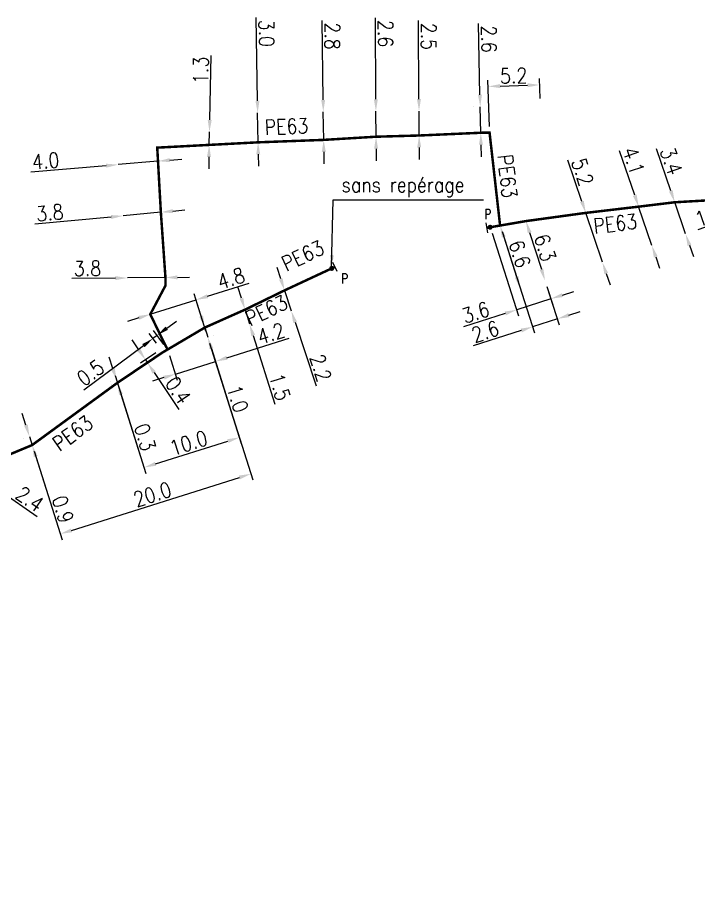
# Model space of a CAD drawing. Header units: millimetres. Extents: x 149999 to 151007, y 125999 to 127005.
# Drawn here: x 150722.1 to 150790.2, y 126189 to 126276.9 of the extents above; entities that cross this region are included whole.
import ezdxf
from ezdxf.enums import TextEntityAlignment as Align

# ---------------------------------------------------------------- set-up
doc = ezdxf.new("R2010")
doc.units = ezdxf.units.MM
doc.header["$PDMODE"] = 34
doc.linetypes.add('L_100_PE', pattern=[14, 10, -1.5, 1, -1.5])
doc.layers.get('0').update_dxf_attribs({"linetype": 'CONTINUOUS'})
doc.layers.get('DEFPOINTS').update_dxf_attribs({"linetype": 'CONTINUOUS'})
for name, color, linetype in [('L_140', 3, 'CONTINUOUS'), ('L_300', 7, 'CONTINUOUS'), ('L_340', 7, 'CONTINUOUS')]:
    doc.layers.add(name, color=color, linetype=linetype)
doc.styles.add('G_ROMANS', font='ROMANS.SHX', dxfattribs={"width": 0.75})
doc.styles.get("Standard").update_dxf_attribs({"font": 'romans.shx', "width": 0.85})
doc.dimstyles.get("Standard").update_dxf_attribs({"dimtxt": 1.5, "dimasz": 1.2, "dimexe": 0.625, "dimexo": 0.625, "dimgap": 0.25, "dimtad": 1, "dimdec": 1, "dimzin": 0, "dimdsep": 46, "dimtxsty": 'Standard', "dimcen": -0.5, "dimadec": 0, "dimazin": 0, "dimtfac": 1, "dimtdec": 1, "dimtmove": 0, "dimatfit": 3, "dimfxl": 0, "dimtolj": 1, "dimtzin": 0, "dimarcsym": 0})

# ---------------------------------------------------------------- blocks, each defined once
blk = doc.blocks.new('L_340_07')
at = {"color": 0, "linetype": 'Continuous', "const_width": 0.25, "flags": 128}
blk.add_lwpolyline([(0, 0), (0.35, 0)], dxfattribs=at)
at = {"color": 0, "linetype": 'Continuous', "flags": 128}
blk.add_lwpolyline([(0.35, -0.5), (0.35, 0.5)], dxfattribs=at)
at = {"color": 0, "linetype": 'Continuous', "width": 0.75, "flags": 3}
for tag, p in [('DEF_LEG', (0.723, -3.465)), ('DEF_COUP', (0.723, -5.965)), ('DEF_TYPE', (0.723, -8.465))]:
    blk.add_attdef(tag, text='', height=1.2, dxfattribs=at).set_placement(p, align=Align.MIDDLE)
blk = doc.blocks.new('L_300_12')
at = {"color": 0, "linetype": 'Continuous', "const_width": 0.248, "flags": 128}
blk.add_lwpolyline([(-0.126, 0, 1), (0.126, 0, 1)], format="xyb", close=True, dxfattribs=at)
at = {"linetype": 'Continuous', "style": 'G_ROMANS', "width": 0.75}
blk.add_attdef('P', text='', height=1, dxfattribs=at).set_placement((0, 1.331), align=Align.MIDDLE_CENTER)
at = {"color": 0, "linetype": 'Continuous', "width": 0.75, "flags": 3}
for tag, p in [('DEF_LEG', (0, -5)), ('DEF_COUP', (0, -7.5)), ('DEF_TYPE', (0, -10))]:
    blk.add_attdef(tag, text='', height=1.2, dxfattribs=at).set_placement(p, align=Align.MIDDLE)
blk = doc.blocks.new('*D921')
at = {"layer": 'DEFPOINTS', "color": 0, "linetype": 'Continuous', "transparency": 16777216}
for p in [(150787.879, 126258.467), (150788.966, 126255.298), (150788.966, 126255.298)]:
    blk.add_point(p, dxfattribs=at)
at = {"layer": 'L_140', "color": 0, "linetype": 'Continuous', "lineweight": -2, "transparency": 16777216}
for p, q in [((150787.49, 126259.602), (150786.052, 126263.795)), ((150788.966, 126255.298), (150787.879, 126258.467)), ((150789.355, 126254.163), (150789.745, 126253.028))]:
    blk.add_line(p, q, dxfattribs=at)
at = {"layer": 'L_140', "color": 0, "linetype": 'Continuous', "transparency": 16777216}
for points in [[(150787.679, 126259.667), (150787.301, 126259.537), (150787.879, 126258.467)], [(150789.544, 126254.228), (150789.166, 126254.098), (150788.966, 126255.298)]]:
    blk.add_solid(points, dxfattribs=at)
at = {"layer": 'L_140', "color": 0, "linetype": 'Continuous', "transparency": 16777216, "insert": (150787.522, 126262.59), "char_height": 1.5, "attachment_point": 5, "rotation": 288.93099}
blk.add_mtext('\\A1;3.4', dxfattribs=at)
blk = doc.blocks.new('*D922')
at = {"layer": 'DEFPOINTS', "color": 0, "linetype": 'Continuous', "transparency": 16777216}
for p in [(150784.267, 126258.028), (150785.59, 126254.147), (150785.59, 126254.147)]:
    blk.add_point(p, dxfattribs=at)
at = {"layer": 'L_140', "color": 0, "linetype": 'Continuous', "lineweight": -2, "transparency": 16777216}
for p, q in [((150783.879, 126259.164), (150782.36, 126263.619)), ((150785.59, 126254.147), (150784.267, 126258.028)), ((150785.977, 126253.012), (150786.364, 126251.876))]:
    blk.add_line(p, q, dxfattribs=at)
at = {"layer": 'L_140', "color": 0, "linetype": 'Continuous', "transparency": 16777216}
for points in [[(150784.069, 126259.228), (150783.69, 126259.099), (150784.267, 126258.028)], [(150786.166, 126253.076), (150785.788, 126252.947), (150785.59, 126254.147)]]:
    blk.add_solid(points, dxfattribs=at)
at = {"layer": 'L_140', "color": 0, "linetype": 'Continuous', "transparency": 16777216, "insert": (150783.76, 126262.613), "char_height": 1.5, "attachment_point": 5, "rotation": 288.82761}
blk.add_mtext('\\A1;4.1', dxfattribs=at)
blk = doc.blocks.new('*D923')
at = {"layer": 'DEFPOINTS', "color": 0, "linetype": 'Continuous', "transparency": 16777216}
for p in [(150778.979, 126257.406), (150780.641, 126252.478), (150780.641, 126252.478)]:
    blk.add_point(p, dxfattribs=at)
at = {"layer": 'L_140', "color": 0, "linetype": 'Continuous', "lineweight": -2, "transparency": 16777216}
for p, q in [((150778.596, 126258.543), (150777.199, 126262.685)), ((150780.641, 126252.478), (150778.979, 126257.406)), ((150781.024, 126251.341), (150781.408, 126250.204))]:
    blk.add_line(p, q, dxfattribs=at)
at = {"layer": 'L_140', "color": 0, "linetype": 'Continuous', "transparency": 16777216}
for points in [[(150778.785, 126258.607), (150778.406, 126258.479), (150778.979, 126257.406)], [(150781.214, 126251.405), (150780.835, 126251.277), (150780.641, 126252.478)]]:
    blk.add_solid(points, dxfattribs=at)
at = {"layer": 'L_140', "color": 0, "linetype": 'Continuous', "transparency": 16777216, "insert": (150778.653, 126261.502), "char_height": 1.5, "attachment_point": 5, "rotation": 288.63477}
blk.add_mtext('\\A1;5.2', dxfattribs=at)
blk = doc.blocks.new('*D924')
at = {"layer": 'DEFPOINTS', "color": 0, "linetype": 'Continuous', "transparency": 16777216}
for p in [(150772.993, 126256.585), (150774.906, 126250.635), (150774.906, 126250.635)]:
    blk.add_point(p, dxfattribs=at)
at = {"layer": 'L_140', "color": 0, "linetype": 'Continuous', "lineweight": -2, "transparency": 16777216}
blk.add_line((150773.36, 126255.442), (150774.539, 126251.777), dxfattribs=at)
at = {"layer": 'L_140', "color": 0, "linetype": 'Continuous', "transparency": 16777216}
for points in [[(150773.551, 126255.504), (150773.17, 126255.381), (150772.993, 126256.585)], [(150774.729, 126251.838), (150774.348, 126251.716), (150774.906, 126250.635)]]:
    blk.add_solid(points, dxfattribs=at)
at = {"layer": 'L_140', "color": 0, "linetype": 'Continuous', "transparency": 16777216, "insert": (150774.902, 126253.916), "char_height": 1.5, "attachment_point": 5, "rotation": 287.82225}
blk.add_mtext('\\A1;6.3', dxfattribs=at)
blk = doc.blocks.new('*D925')
at = {"layer": 'DEFPOINTS', "color": 0, "linetype": 'Continuous', "transparency": 16777216}
for p in [(150770.405, 126256.14), (150774.906, 126250.635), (150776.137, 126246.805)]:
    blk.add_point(p, dxfattribs=at)
at = {"layer": 'L_140', "color": 0, "linetype": 'Continuous', "lineweight": -2, "transparency": 16777216}
for p, q in [((150770.596, 126255.545), (150773.853, 126245.415)), ((150775.097, 126250.04), (150776.328, 126246.21)), ((150777.28, 126247.173), (150778.422, 126247.54)), ((150776.137, 126246.805), (150773.662, 126246.01)), ((150772.519, 126245.642), (150767.72, 126244.099))]:
    blk.add_line(p, q, dxfattribs=at)
at = {"layer": 'L_140', "color": 0, "linetype": 'Continuous', "transparency": 16777216}
for points in [[(150777.218, 126247.363), (150777.341, 126246.982), (150776.137, 126246.805)], [(150772.458, 126245.833), (150772.581, 126245.452), (150773.662, 126246.01)]]:
    blk.add_solid(points, dxfattribs=at)
at = {"layer": 'L_140', "color": 0, "linetype": 'Continuous', "transparency": 16777216, "insert": (150768.923, 126245.537), "char_height": 1.5, "attachment_point": 5, "rotation": 17.82225}
blk.add_mtext('\\A1;2.6', dxfattribs=at)
blk = doc.blocks.new('*D926')
at = {"layer": 'DEFPOINTS', "color": 0, "linetype": 'Continuous', "transparency": 16777216}
for p in [(150769.409, 126255.969), (150774.906, 126250.635), (150775.491, 126248.815)]:
    blk.add_point(p, dxfattribs=at)
at = {"layer": 'L_340', "color": 0, "linetype": 'Continuous', "lineweight": -2, "transparency": 16777216}
for p, q in [((150769.601, 126255.374), (150772.255, 126247.119)), ((150775.097, 126250.04), (150775.682, 126248.22)), ((150776.633, 126249.183), (150777.776, 126249.55)), ((150775.491, 126248.815), (150772.064, 126247.714)), ((150770.921, 126247.346), (150766.76, 126246.008))]:
    blk.add_line(p, q, dxfattribs=at)
at = {"layer": 'L_340', "color": 0, "linetype": 'Continuous', "transparency": 16777216}
for points in [[(150776.572, 126249.373), (150776.695, 126248.992), (150775.491, 126248.815)], [(150770.86, 126247.537), (150770.982, 126247.156), (150772.064, 126247.714)]]:
    blk.add_solid(points, dxfattribs=at)
at = {"layer": 'L_340', "color": 0, "linetype": 'Continuous', "transparency": 16777216, "insert": (150767.963, 126247.446), "char_height": 1.5, "attachment_point": 5, "rotation": 17.82225}
blk.add_mtext('\\A1;3.6', dxfattribs=at)
blk = doc.blocks.new('*D927')
at = {"layer": 'DEFPOINTS', "color": 0, "linetype": 'Continuous', "transparency": 16777216}
for p in [(150770.405, 126256.14), (150772.425, 126249.857), (150772.425, 126249.857)]:
    blk.add_point(p, dxfattribs=at)
at = {"layer": 'L_140', "color": 0, "linetype": 'Continuous', "lineweight": -2, "transparency": 16777216}
blk.add_line((150770.772, 126254.998), (150772.058, 126250.999), dxfattribs=at)
at = {"layer": 'L_140', "color": 0, "linetype": 'Continuous', "transparency": 16777216}
for points in [[(150770.963, 126255.059), (150770.582, 126254.937), (150770.405, 126256.14)], [(150772.248, 126251.061), (150771.867, 126250.938), (150772.425, 126249.857)]]:
    blk.add_solid(points, dxfattribs=at)
at = {"layer": 'L_140', "color": 0, "linetype": 'Continuous', "transparency": 16777216, "insert": (150772.367, 126253.305), "char_height": 1.5, "attachment_point": 5, "rotation": 287.82225}
blk.add_mtext('\\A1;6.6', dxfattribs=at)
blk = doc.blocks.new('*D928')
at = {"layer": 'DEFPOINTS', "color": 0, "linetype": 'Continuous', "transparency": 16777216}
for p in [(150774.361, 126270.206), (150774.421, 126268.206), (150769.351, 126265.435)]:
    blk.add_point(p, dxfattribs=at)
at = {"layer": 'L_140', "color": 0, "linetype": 'Continuous', "lineweight": -2, "transparency": 16777216}
for p, q in [((150769.332, 126266.06), (150769.194, 126270.677)), ((150774.402, 126268.831), (150774.342, 126270.831)), ((150770.413, 126270.088), (150773.161, 126270.17))]:
    blk.add_line(p, q, dxfattribs=at)
at = {"layer": 'L_140', "color": 0, "linetype": 'Continuous', "transparency": 16777216}
for points in [[(150773.155, 126270.37), (150773.167, 126269.97), (150774.361, 126270.206)], [(150770.407, 126270.288), (150770.419, 126269.888), (150769.213, 126270.052)]]:
    blk.add_solid(points, dxfattribs=at)
at = {"layer": 'L_140', "color": 0, "linetype": 'Continuous', "transparency": 16777216, "insert": (150771.757, 126271.128), "char_height": 1.5, "attachment_point": 5, "rotation": 1.71282}
blk.add_mtext('\\A1;5.2', dxfattribs=at)
blk = doc.blocks.new('*D929')
at = {"layer": 'DEFPOINTS', "color": 0, "linetype": 'Continuous', "transparency": 16777216}
for p in [(150768.417, 126268.017), (150768.417, 126268.017), (150768.468, 126265.418)]:
    blk.add_point(p, dxfattribs=at)
at = {"layer": 'L_140', "color": 0, "linetype": 'Continuous', "lineweight": -2, "transparency": 16777216}
for p, q in [((150768.393, 126269.217), (150768.254, 126276.354)), ((150767.792, 126268.005), (150767.792, 126268.005)), ((150768.468, 126265.418), (150768.417, 126268.017)), ((150767.843, 126265.405), (150767.843, 126265.405)), ((150768.492, 126264.218), (150768.515, 126263.018))]:
    blk.add_line(p, q, dxfattribs=at)
at = {"layer": 'L_140', "color": 0, "linetype": 'Continuous', "transparency": 16777216}
for points in [[(150768.593, 126269.221), (150768.194, 126269.213), (150768.417, 126268.017)], [(150768.691, 126264.222), (150768.292, 126264.214), (150768.468, 126265.418)]]:
    blk.add_solid(points, dxfattribs=at)
at = {"layer": 'L_140', "color": 0, "linetype": 'Continuous', "transparency": 16777216, "insert": (150769.284, 126274.789), "char_height": 1.5, "attachment_point": 5, "rotation": 271.1234}
blk.add_mtext('\\A1;2.6', dxfattribs=at)
blk = doc.blocks.new('*D930')
at = {"layer": 'DEFPOINTS', "color": 0, "linetype": 'Continuous', "transparency": 16777216}
for p in [(150762.293, 126267.595), (150762.293, 126267.595), (150762.305, 126265.145)]:
    blk.add_point(p, dxfattribs=at)
at = {"layer": 'L_140', "color": 0, "linetype": 'Continuous', "lineweight": -2, "transparency": 16777216}
for p, q in [((150762.286, 126268.795), (150762.246, 126276.635)), ((150762.305, 126265.145), (150762.293, 126267.595)), ((150761.68, 126265.142), (150761.68, 126265.142)), ((150762.311, 126263.945), (150762.317, 126262.745))]:
    blk.add_line(p, q, dxfattribs=at)
at = {"layer": 'L_140', "color": 0, "linetype": 'Continuous', "transparency": 16777216}
for points in [[(150762.486, 126268.796), (150762.086, 126268.794), (150762.293, 126267.595)], [(150762.511, 126263.946), (150762.111, 126263.944), (150762.305, 126265.145)]]:
    blk.add_solid(points, dxfattribs=at)
at = {"layer": 'L_140', "color": 0, "linetype": 'Continuous', "transparency": 16777216, "insert": (150763.255, 126275.054), "char_height": 1.5, "attachment_point": 5, "rotation": 270.29221}
blk.add_mtext('\\A1;2.5', dxfattribs=at)
blk = doc.blocks.new('*D931')
at = {"layer": 'DEFPOINTS', "color": 0, "linetype": 'Continuous', "transparency": 16777216}
for p in [(150757.979, 126267.573), (150757.979, 126267.573), (150757.992, 126265.023)]:
    blk.add_point(p, dxfattribs=at)
at = {"layer": 'L_140', "color": 0, "linetype": 'Continuous', "lineweight": -2, "transparency": 16777216}
for p, q in [((150757.973, 126268.773), (150757.931, 126276.92)), ((150757.992, 126265.023), (150757.979, 126267.573)), ((150757.998, 126263.823), (150758.004, 126262.623))]:
    blk.add_line(p, q, dxfattribs=at)
at = {"layer": 'L_140', "color": 0, "linetype": 'Continuous', "transparency": 16777216}
for points in [[(150758.173, 126268.774), (150757.773, 126268.772), (150757.979, 126267.573)], [(150758.198, 126263.824), (150757.798, 126263.822), (150757.992, 126265.023)]]:
    blk.add_solid(points, dxfattribs=at)
at = {"layer": 'L_140', "color": 0, "linetype": 'Continuous', "transparency": 16777216, "insert": (150758.939, 126275.34), "char_height": 1.5, "attachment_point": 5, "rotation": 270.29221}
blk.add_mtext('\\A1;2.6', dxfattribs=at)
blk = doc.blocks.new('*D932')
at = {"layer": 'DEFPOINTS', "color": 0, "linetype": 'Continuous', "transparency": 16777216}
for p in [(150752.717, 126267.505), (150752.717, 126267.505), (150752.753, 126264.706)]:
    blk.add_point(p, dxfattribs=at)
at = {"layer": 'L_140', "color": 0, "linetype": 'Continuous', "lineweight": -2, "transparency": 16777216}
for p, q in [((150752.702, 126268.705), (150752.6, 126276.658)), ((150752.753, 126264.706), (150752.717, 126267.505)), ((150752.768, 126263.506), (150752.784, 126262.306))]:
    blk.add_line(p, q, dxfattribs=at)
at = {"layer": 'L_140', "color": 0, "linetype": 'Continuous', "transparency": 16777216}
for points in [[(150752.902, 126268.708), (150752.502, 126268.703), (150752.717, 126267.505)], [(150752.968, 126263.508), (150752.568, 126263.503), (150752.753, 126264.706)]]:
    blk.add_solid(points, dxfattribs=at)
at = {"layer": 'L_140', "color": 0, "linetype": 'Continuous', "transparency": 16777216, "insert": (150753.62, 126275.086), "char_height": 1.5, "attachment_point": 5, "rotation": 270.73282}
blk.add_mtext('\\A1;2.8', dxfattribs=at)
blk = doc.blocks.new('*D933')
at = {"layer": 'DEFPOINTS', "color": 0, "linetype": 'Continuous', "transparency": 16777216}
for p in [(150746.147, 126267.412), (150746.147, 126267.412), (150746.189, 126264.462)]:
    blk.add_point(p, dxfattribs=at)
at = {"layer": 'L_140', "color": 0, "linetype": 'Continuous', "lineweight": -2, "transparency": 16777216}
for p, q in [((150746.13, 126268.612), (150746.011, 126276.939)), ((150746.189, 126264.462), (150746.147, 126267.412)), ((150746.206, 126263.262), (150746.223, 126262.062))]:
    blk.add_line(p, q, dxfattribs=at)
at = {"layer": 'L_140', "color": 0, "linetype": 'Continuous', "transparency": 16777216}
for points in [[(150746.33, 126268.615), (150745.93, 126268.609), (150746.147, 126267.412)], [(150746.406, 126263.265), (150746.006, 126263.259), (150746.189, 126264.462)]]:
    blk.add_solid(points, dxfattribs=at)
at = {"layer": 'L_140', "color": 0, "linetype": 'Continuous', "transparency": 16777216, "insert": (150747.034, 126275.367), "char_height": 1.5, "attachment_point": 5, "rotation": 270.8162}
blk.add_mtext('\\A1;3.0', dxfattribs=at)
blk = doc.blocks.new('*D934')
at = {"layer": 'DEFPOINTS', "color": 0, "linetype": 'Continuous', "transparency": 16777216}
for p in [(150741.326, 126265.504), (150741.326, 126265.504), (150741.299, 126264.205)]:
    blk.add_point(p, dxfattribs=at)
at = {"layer": 'L_140', "color": 0, "linetype": 'Continuous', "lineweight": -2, "transparency": 16777216}
for p, q in [((150741.352, 126266.704), (150741.49, 126273.146)), ((150741.299, 126264.205), (150741.326, 126265.504)), ((150741.273, 126263.005), (150741.247, 126261.805))]:
    blk.add_line(p, q, dxfattribs=at)
at = {"layer": 'L_140', "color": 0, "linetype": 'Continuous', "transparency": 16777216}
for points in [[(150741.152, 126266.708), (150741.552, 126266.7), (150741.326, 126265.504)], [(150741.073, 126263.009), (150741.473, 126263.001), (150741.299, 126264.205)]]:
    blk.add_solid(points, dxfattribs=at)
at = {"layer": 'L_140', "color": 0, "linetype": 'Continuous', "transparency": 16777216, "insert": (150740.458, 126271.674), "char_height": 1.5, "attachment_point": 5, "rotation": 88.77608}
blk.add_mtext('\\A1;1.3', dxfattribs=at)
blk = doc.blocks.new('*D935')
at = {"layer": 'DEFPOINTS', "color": 0, "linetype": 'Continuous', "transparency": 16777216}
for p in [(150736.177, 126262.576), (150732.192, 126262.229), (150732.192, 126262.229)]:
    blk.add_point(p, dxfattribs=at)
at = {"layer": 'L_140', "color": 0, "linetype": 'Continuous', "lineweight": -2, "transparency": 16777216}
for p, q in [((150736.177, 126262.576), (150732.192, 126262.229)), ((150737.372, 126262.679), (150738.568, 126262.783)), ((150730.996, 126262.125), (150723.446, 126261.469))]:
    blk.add_line(p, q, dxfattribs=at)
at = {"layer": 'L_140', "color": 0, "linetype": 'Continuous', "transparency": 16777216}
for points in [[(150737.355, 126262.879), (150737.39, 126262.48), (150736.177, 126262.576)], [(150730.979, 126262.325), (150731.014, 126261.926), (150732.192, 126262.229)]]:
    blk.add_solid(points, dxfattribs=at)
at = {"layer": 'L_140', "color": 0, "linetype": 'Continuous', "transparency": 16777216, "insert": (150724.939, 126262.603), "char_height": 1.5, "attachment_point": 5, "rotation": 4.96583}
blk.add_mtext('\\A1;4.0', dxfattribs=at)
blk = doc.blocks.new('*D936')
at = {"layer": 'DEFPOINTS', "color": 0, "linetype": 'Continuous', "transparency": 16777216}
for p in [(150736.463, 126257.468), (150732.68, 126257.108), (150732.68, 126257.108)]:
    blk.add_point(p, dxfattribs=at)
at = {"layer": 'L_140', "color": 0, "linetype": 'Continuous', "lineweight": -2, "transparency": 16777216}
for p, q in [((150736.463, 126257.468), (150732.68, 126257.108)), ((150737.657, 126257.582), (150738.852, 126257.696)), ((150731.485, 126256.994), (150723.87, 126256.268))]:
    blk.add_line(p, q, dxfattribs=at)
at = {"layer": 'L_140', "color": 0, "linetype": 'Continuous', "transparency": 16777216}
for points in [[(150731.466, 126257.193), (150731.504, 126256.795), (150732.68, 126257.108)], [(150737.638, 126257.781), (150737.676, 126257.383), (150736.463, 126257.468)]]:
    blk.add_solid(points, dxfattribs=at)
at = {"layer": 'L_140', "color": 0, "linetype": 'Continuous', "transparency": 16777216, "insert": (150725.354, 126257.414), "char_height": 1.5, "attachment_point": 5, "rotation": 5.44397}
blk.add_mtext('\\A1;3.8', dxfattribs=at)
blk = doc.blocks.new('*D937')
at = {"layer": 'DEFPOINTS', "color": 0, "linetype": 'Continuous', "transparency": 16777216}
for p in [(150733.123, 126250.896), (150733.123, 126250.896), (150736.922, 126250.941)]:
    blk.add_point(p, dxfattribs=at)
at = {"layer": 'L_140', "color": 0, "linetype": 'Continuous', "lineweight": -2, "transparency": 16777216}
for p, q in [((150731.923, 126250.882), (150727.552, 126250.83)), ((150736.922, 126250.941), (150733.123, 126250.896)), ((150738.122, 126250.955), (150739.322, 126250.969))]:
    blk.add_line(p, q, dxfattribs=at)
at = {"layer": 'L_140', "color": 0, "linetype": 'Continuous', "transparency": 16777216}
for points in [[(150731.92, 126251.082), (150731.925, 126250.682), (150733.123, 126250.896)], [(150738.12, 126251.155), (150738.125, 126250.755), (150736.922, 126250.941)]]:
    blk.add_solid(points, dxfattribs=at)
at = {"layer": 'L_140', "color": 0, "linetype": 'Continuous', "transparency": 16777216, "insert": (150729.125, 126251.849), "char_height": 1.5, "attachment_point": 5, "rotation": 0.67769}
blk.add_mtext('\\A1;3.8', dxfattribs=at)
blk = doc.blocks.new('*D938')
at = {"layer": 'DEFPOINTS', "color": 0, "linetype": 'Continuous', "transparency": 16777216}
for p in [(150741.156, 126244.981), (150731.695, 126241.733), (150744.316, 126234.946)]:
    blk.add_point(p, dxfattribs=at)
at = {"layer": 'L_140', "color": 0, "linetype": 'Continuous', "lineweight": -2, "transparency": 16777216}
for p, q in [((150741.344, 126244.385), (150744.504, 126234.35)), ((150731.882, 126241.136), (150734.965, 126231.346)), ((150735.922, 126232.303), (150743.171, 126234.586))]:
    blk.add_line(p, q, dxfattribs=at)
at = {"layer": 'L_140', "color": 0, "linetype": 'Continuous', "transparency": 16777216}
for points in [[(150743.111, 126234.776), (150743.231, 126234.395), (150744.316, 126234.946)], [(150735.862, 126232.494), (150735.982, 126232.112), (150734.778, 126231.942)]]:
    blk.add_solid(points, dxfattribs=at)
at = {"layer": 'L_140', "color": 0, "linetype": 'Continuous', "transparency": 16777216, "insert": (150739.246, 126234.398), "char_height": 1.5, "attachment_point": 5, "rotation": 17.47945}
blk.add_mtext('\\A1;10.0', dxfattribs=at)
blk = doc.blocks.new('*D939')
at = {"layer": 'DEFPOINTS', "color": 0, "linetype": 'Continuous', "transparency": 16777216}
for p in [(150741.156, 126244.981), (150723.587, 126234.187), (150745.463, 126231.304)]:
    blk.add_point(p, dxfattribs=at)
at = {"layer": 'L_140', "color": 0, "linetype": 'Continuous', "lineweight": -2, "transparency": 16777216}
for p, q in [((150741.344, 126244.385), (150745.65, 126230.708)), ((150723.775, 126233.59), (150726.574, 126224.701)), ((150727.531, 126225.657), (150744.318, 126230.944))]:
    blk.add_line(p, q, dxfattribs=at)
at = {"layer": 'L_140', "color": 0, "linetype": 'Continuous', "transparency": 16777216}
for points in [[(150744.258, 126231.135), (150744.378, 126230.753), (150745.463, 126231.304)], [(150727.471, 126225.848), (150727.591, 126225.467), (150726.386, 126225.297)]]:
    blk.add_solid(points, dxfattribs=at)
at = {"layer": 'L_140', "color": 0, "linetype": 'Continuous', "transparency": 16777216, "insert": (150735.624, 126229.255), "char_height": 1.5, "attachment_point": 5, "rotation": 17.47945}
blk.add_mtext('\\A1;20.0', dxfattribs=at)
blk = doc.blocks.new('*D940')
at = {"layer": 'DEFPOINTS', "color": 0, "linetype": 'Continuous', "transparency": 16777216}
for p in [(150732.022, 126240.694), (150732.022, 126240.694), (150732.112, 126240.408)]:
    blk.add_point(p, dxfattribs=at)
at = {"layer": 'L_140', "color": 0, "linetype": 'Continuous', "lineweight": -2, "transparency": 16777216}
for p, q in [((150731.661, 126241.839), (150731.301, 126242.983)), ((150731.426, 126240.507), (150731.426, 126240.507)), ((150732.022, 126240.694), (150732.112, 126240.408)), ((150731.516, 126240.22), (150731.516, 126240.22)), ((150732.472, 126239.264), (150734.398, 126233.147))]:
    blk.add_line(p, q, dxfattribs=at)
at = {"layer": 'L_140', "color": 0, "linetype": 'Continuous', "transparency": 16777216}
for points in [[(150731.852, 126241.899), (150731.47, 126241.779), (150732.022, 126240.694)], [(150732.663, 126239.324), (150732.281, 126239.203), (150732.112, 126240.408)]]:
    blk.add_solid(points, dxfattribs=at)
at = {"layer": 'L_140', "color": 0, "linetype": 'Continuous', "transparency": 16777216, "insert": (150734.876, 126234.96), "char_height": 1.5, "attachment_point": 5, "rotation": 287.47945}
blk.add_mtext('\\A1;0.3', dxfattribs=at)
blk = doc.blocks.new('*D941')
at = {"layer": 'DEFPOINTS', "color": 0, "linetype": 'Continuous', "transparency": 16777216}
for p in [(150723.317, 126235.045), (150723.317, 126235.045), (150723.587, 126234.187)]:
    blk.add_point(p, dxfattribs=at)
at = {"layer": 'L_140', "color": 0, "linetype": 'Continuous', "lineweight": -2, "transparency": 16777216}
for p, q in [((150722.956, 126236.19), (150722.596, 126237.334)), ((150722.72, 126234.857), (150722.72, 126234.857)), ((150723.317, 126235.045), (150723.587, 126234.187)), ((150723.947, 126233.042), (150726.176, 126225.964))]:
    blk.add_line(p, q, dxfattribs=at)
at = {"layer": 'L_140', "color": 0, "linetype": 'Continuous', "transparency": 16777216}
for points in [[(150723.147, 126236.25), (150722.765, 126236.13), (150723.317, 126235.045)], [(150724.138, 126233.102), (150723.757, 126232.982), (150723.587, 126234.187)]]:
    blk.add_solid(points, dxfattribs=at)
at = {"layer": 'L_140', "color": 0, "linetype": 'Continuous', "transparency": 16777216, "insert": (150726.663, 126227.748), "char_height": 1.5, "attachment_point": 5, "rotation": 287.47945}
blk.add_mtext('\\A1;0.9', dxfattribs=at)
blk = doc.blocks.new('*D942')
at = {"layer": 'DEFPOINTS', "color": 0, "linetype": 'Continuous', "transparency": 16777216}
for p in [(150717.519, 126231.654), (150719.484, 126230.276), (150719.484, 126230.276)]:
    blk.add_point(p, dxfattribs=at)
at = {"layer": 'L_140', "color": 0, "linetype": 'Continuous', "lineweight": -2, "transparency": 16777216}
for p, q in [((150716.537, 126232.343), (150715.554, 126233.032)), ((150717.519, 126231.654), (150719.484, 126230.276)), ((150720.467, 126229.587), (150724.096, 126227.042))]:
    blk.add_line(p, q, dxfattribs=at)
at = {"layer": 'L_140', "color": 0, "linetype": 'Continuous', "transparency": 16777216}
for points in [[(150716.652, 126232.506), (150716.422, 126232.179), (150717.519, 126231.654)], [(150720.582, 126229.75), (150720.352, 126229.423), (150719.484, 126230.276)]]:
    blk.add_solid(points, dxfattribs=at)
at = {"layer": 'L_140', "color": 0, "linetype": 'Continuous', "transparency": 16777216, "insert": (150723.347, 126228.789), "char_height": 1.5, "attachment_point": 5, "rotation": 324.95991}
blk.add_mtext('\\A1;2.4', dxfattribs=at)
blk = doc.blocks.new('*D946')
at = {"layer": 'DEFPOINTS', "color": 0, "linetype": 'Continuous', "transparency": 16777216}
for p in [(150740.856, 126245.935), (150741.156, 126244.981), (150741.156, 126244.981)]:
    blk.add_point(p, dxfattribs=at)
at = {"layer": 'L_140', "color": 0, "linetype": 'Continuous', "lineweight": -2, "transparency": 16777216}
for p, q in [((150740.495, 126247.079), (150740.135, 126248.224)), ((150740.856, 126245.935), (150741.156, 126244.981)), ((150741.452, 126246.122), (150741.452, 126246.122)), ((150741.752, 126245.169), (150741.752, 126245.169)), ((150741.516, 126243.836), (150743.638, 126237.1))]:
    blk.add_line(p, q, dxfattribs=at)
at = {"layer": 'L_140', "color": 0, "linetype": 'Continuous', "transparency": 16777216}
for points in [[(150740.686, 126247.139), (150740.304, 126247.019), (150740.856, 126245.935)], [(150741.707, 126243.896), (150741.326, 126243.776), (150741.156, 126244.981)]]:
    blk.add_solid(points, dxfattribs=at)
at = {"layer": 'L_140', "color": 0, "linetype": 'Continuous', "transparency": 16777216, "insert": (150744.143, 126238.826), "char_height": 1.5, "attachment_point": 5, "rotation": 287.47945}
blk.add_mtext('\\A1;1.0', dxfattribs=at)
blk = doc.blocks.new('*D947')
at = {"layer": 'DEFPOINTS', "color": 0, "linetype": 'Continuous', "transparency": 16777216}
for p in [(150748.839, 126249.654), (150749.512, 126247.612), (150749.512, 126247.612)]:
    blk.add_point(p, dxfattribs=at)
at = {"layer": 'L_140', "color": 0, "linetype": 'Continuous', "lineweight": -2, "transparency": 16777216}
for p, q in [((150748.464, 126250.794), (150748.088, 126251.934)), ((150748.839, 126249.654), (150749.512, 126247.612)), ((150749.888, 126246.473), (150751.989, 126240.097))]:
    blk.add_line(p, q, dxfattribs=at)
at = {"layer": 'L_140', "color": 0, "linetype": 'Continuous', "transparency": 16777216}
for points in [[(150748.654, 126250.857), (150748.274, 126250.731), (150748.839, 126249.654)], [(150750.078, 126246.535), (150749.698, 126246.41), (150749.512, 126247.612)]]:
    blk.add_solid(points, dxfattribs=at)
at = {"layer": 'L_140', "color": 0, "linetype": 'Continuous', "transparency": 16777216, "insert": (150752.442, 126241.916), "char_height": 1.5, "attachment_point": 5, "rotation": 288.23981}
blk.add_mtext('\\A1;2.2', dxfattribs=at)
blk = doc.blocks.new('*D948')
at = {"layer": 'DEFPOINTS', "color": 0, "linetype": 'Continuous', "transparency": 16777216}
for p in [(150744.884, 126247.727), (150745.334, 126246.297), (150745.334, 126246.297)]:
    blk.add_point(p, dxfattribs=at)
at = {"layer": 'L_140', "color": 0, "linetype": 'Continuous', "lineweight": -2, "transparency": 16777216}
for p, q in [((150744.523, 126248.872), (150744.163, 126250.016)), ((150744.884, 126247.727), (150745.334, 126246.297)), ((150745.695, 126245.152), (150747.863, 126238.265))]:
    blk.add_line(p, q, dxfattribs=at)
at = {"layer": 'L_140', "color": 0, "linetype": 'Continuous', "transparency": 16777216}
for points in [[(150744.714, 126248.932), (150744.332, 126248.812), (150744.884, 126247.727)], [(150745.885, 126245.212), (150745.504, 126245.092), (150745.334, 126246.297)]]:
    blk.add_solid(points, dxfattribs=at)
at = {"layer": 'L_140', "color": 0, "linetype": 'Continuous', "transparency": 16777216, "insert": (150748.368, 126239.991), "char_height": 1.5, "attachment_point": 5, "rotation": 287.47945}
blk.add_mtext('\\A1;1.5', dxfattribs=at)
blk = doc.blocks.new('*D949')
at = {"layer": 'DEFPOINTS', "color": 0, "linetype": 'Continuous', "transparency": 16777216}
for p in [(150739.982, 126248.708), (150735.404, 126247.266), (150741.156, 126244.981)]:
    blk.add_point(p, dxfattribs=at)
at = {"layer": 'L_140', "color": 0, "linetype": 'Continuous', "lineweight": -2, "transparency": 16777216}
for p, q in [((150741.127, 126249.069), (150745.296, 126250.382)), ((150740.968, 126245.577), (150739.794, 126249.304)), ((150735.404, 126247.266), (150739.982, 126248.708)), ((150734.259, 126246.906), (150733.115, 126246.546))]:
    blk.add_line(p, q, dxfattribs=at)
at = {"layer": 'L_140', "color": 0, "linetype": 'Continuous', "transparency": 16777216}
for points in [[(150741.067, 126249.259), (150741.187, 126248.878), (150739.982, 126248.708)], [(150734.199, 126247.097), (150734.319, 126246.715), (150735.404, 126247.266)]]:
    blk.add_solid(points, dxfattribs=at)
at = {"layer": 'L_140', "color": 0, "linetype": 'Continuous', "transparency": 16777216, "insert": (150743.483, 126250.859), "char_height": 1.5, "attachment_point": 5, "rotation": 17.47945}
blk.add_mtext('\\A1;4.8', dxfattribs=at)
blk = doc.blocks.new('*D950')
at = {"layer": 'DEFPOINTS', "color": 0, "linetype": 'Continuous', "transparency": 16777216}
for p in [(150741.156, 126244.981), (150737.142, 126243.743), (150741.921, 126242.55)]:
    blk.add_point(p, dxfattribs=at)
at = {"layer": 'L_140', "color": 0, "linetype": 'Continuous', "lineweight": -2, "transparency": 16777216}
for p, q in [((150741.344, 126244.385), (150742.109, 126241.954)), ((150743.066, 126242.91), (150749.296, 126244.872)), ((150737.33, 126243.147), (150738.103, 126240.692)), ((150737.915, 126241.288), (150741.921, 126242.55)), ((150736.771, 126240.928), (150735.626, 126240.567))]:
    blk.add_line(p, q, dxfattribs=at)
at = {"layer": 'L_140', "color": 0, "linetype": 'Continuous', "transparency": 16777216}
for points in [[(150743.006, 126243.101), (150743.126, 126242.719), (150741.921, 126242.55)], [(150736.711, 126241.119), (150736.831, 126240.737), (150737.915, 126241.288)]]:
    blk.add_solid(points, dxfattribs=at)
at = {"layer": 'L_140', "color": 0, "linetype": 'Continuous', "transparency": 16777216, "insert": (150747.483, 126245.349), "char_height": 1.5, "attachment_point": 5, "rotation": 17.47945}
blk.add_mtext('\\A1;4.2', dxfattribs=at)
blk = doc.blocks.new('*D960')
at = {"layer": 'DEFPOINTS', "color": 0, "linetype": 'Continuous', "transparency": 16777216}
for p in [(150797.696, 126258.302), (150796.609, 126257.927), (150796.609, 126257.927)]:
    blk.add_point(p, dxfattribs=at)
at = {"layer": 'L_140', "color": 0, "linetype": 'Continuous', "lineweight": -2, "transparency": 16777216}
for p, q in [((150798.83, 126258.694), (150799.964, 126259.086)), ((150797.696, 126258.302), (150796.609, 126257.927)), ((150795.475, 126257.535), (150790.206, 126255.716))]:
    blk.add_line(p, q, dxfattribs=at)
at = {"layer": 'L_140', "color": 0, "linetype": 'Continuous', "transparency": 16777216}
for points in [[(150798.765, 126258.883), (150798.895, 126258.505), (150797.696, 126258.302)], [(150795.409, 126257.724), (150795.54, 126257.346), (150796.609, 126257.927)]]:
    blk.add_solid(points, dxfattribs=at)
at = {"layer": 'L_140', "color": 0, "linetype": 'Continuous', "transparency": 16777216, "insert": (150791.292, 126257.149), "char_height": 1.5, "attachment_point": 5, "rotation": 19.04992}
blk.add_mtext('\\A1;1.2', dxfattribs=at)
blk = doc.blocks.new('*D983')
at = {"layer": 'DEFPOINTS', "color": 0, "linetype": 'Continuous', "transparency": 16777216}
for p in [(150736.09, 126245.151), (150736.396, 126243.882), (150737.142, 126243.743)]:
    blk.add_point(p, dxfattribs=at)
at = {"layer": 'L_140', "color": 0, "linetype": 'Continuous', "lineweight": -2, "transparency": 16777216}
for p, q in [((150737.051, 126245.87), (150738.012, 126246.588)), ((150736.022, 126244.382), (150735.303, 126245.343)), ((150736.09, 126245.151), (150735.677, 126244.843)), ((150736.768, 126244.244), (150735.715, 126245.652)), ((150734.716, 126244.124), (150728.744, 126239.66))]:
    blk.add_line(p, q, dxfattribs=at)
at = {"layer": 'L_140', "color": 0, "linetype": 'Continuous', "transparency": 16777216}
for points in [[(150736.931, 126246.03), (150737.17, 126245.71), (150736.09, 126245.151)], [(150734.596, 126244.284), (150734.836, 126243.964), (150735.677, 126244.843)]]:
    blk.add_solid(points, dxfattribs=at)
at = {"layer": 'L_140', "color": 0, "linetype": 'Continuous', "transparency": 16777216, "insert": (150729.415, 126241.41), "char_height": 1.5, "attachment_point": 5, "rotation": 36.78395}
blk.add_mtext('\\A1;0.5', dxfattribs=at)
blk = doc.blocks.new('*D984')
at = {"layer": 'DEFPOINTS', "color": 0, "linetype": 'Continuous', "transparency": 16777216}
for p in [(150736.488, 126243.763), (150736.68, 126243.477), (150735.121, 126242.43)]:
    blk.add_point(p, dxfattribs=at)
at = {"layer": 'L_140', "color": 0, "linetype": 'Continuous', "lineweight": -2, "transparency": 16777216}
for p, q in [((150734.259, 126243.712), (150733.59, 126244.708)), ((150735.969, 126243.415), (150734.41, 126242.367)), ((150736.161, 126243.129), (150734.602, 126242.081)), ((150734.929, 126242.716), (150735.121, 126242.43)), ((150735.79, 126241.434), (150738.262, 126237.755))]:
    blk.add_line(p, q, dxfattribs=at)
at = {"layer": 'L_140', "color": 0, "linetype": 'Continuous', "transparency": 16777216}
for points in [[(150734.426, 126243.823), (150734.093, 126243.6), (150734.929, 126242.716)], [(150735.956, 126241.545), (150735.624, 126241.322), (150735.121, 126242.43)]]:
    blk.add_solid(points, dxfattribs=at)
at = {"layer": 'L_140', "color": 0, "linetype": 'Continuous', "transparency": 16777216, "insert": (150738.191, 126239.654), "char_height": 1.5, "attachment_point": 5, "rotation": 303.89473}
blk.add_mtext('\\A1;0.4', dxfattribs=at)

msp = doc.modelspace()

# ---------------------------------------------------------------- linework, layer by layer
at = {"layer": 'L_140', "linetype": 'L_100_PE', "flags": 128}
for points in [[(150737.142, 126243.743, 0.25, 0.25, 0), (150736.835, 126244.319, 0.25, 0.25, 0), (150735.404, 126247.266, 0.25, 0.25, 0), (150736.922, 126250.13, 0.25, 0.25, 0), (150736.922, 126250.941, 0.25, 0.25, 0), (150736.463, 126257.468, 0.25, 0.25, 0), (150736.177, 126262.576, 0.25, 0.25, 0), (150736.101, 126263.931, 0.25, 0.25, 0), (150741.299, 126264.205, 0.25, 0.25, 0), (150746.189, 126264.462, 0.25, 0.25, 0), (150752.753, 126264.706, 0.25, 0.25, 0), (150757.992, 126265.023, 0.25, 0.25, 0), (150762.305, 126265.145, 0.25, 0.25, 0), (150768.468, 126265.418, 0.25, 0.25, 0), (150769.351, 126265.435, 0.25, 0.25, 0), (150770.405, 126256.14, 0, 0, 0)], [(150816.993, 126101.277, 0.25, 0.25, 0), (150827.788, 126117.413, 0.25, 0.25, 0), (150832.075, 126123.821, 0.25, 0.25, 0.416595), (150831.934, 126124.516, 0.25, 0.25, 0), (150832.011, 126124.466, 0.25, 0.25, -0.414214), (150831.868, 126125.158, 0.25, 0.25, 0), (150833.571, 126127.734, 0.25, 0.25, 0), (150833.571, 126127.734, 0.25, 0.25, -0.414214), (150834.263, 126127.877, 0.25, 0.25, 0), (150834.216, 126127.908, 0.25, 0.25, 0.414516), (150834.631, 126127.995, 0.25, 0.25, 0), (150836.985, 126131.583, 0.25, 0.25, 0), (150848.202, 126148.545, 0.25, 0.25, 0), (150852.995, 126155.872, 0.25, 0.25, 0), (150853.971, 126157.362, 0.25, 0.25, 0.182522), (150854.232, 126160.098, 0.25, 0.25, 0.155113), (150853.421, 126161.426, 0.25, 0.25, 0), (150852.359, 126162.196, 0.25, 0.25, 0), (150852.005, 126162.314, 0.25, 0.25, 0), (150845.309, 126164.446, 0.25, 0.25, 0), (150832.136, 126168.71, 0.25, 0.25, 0), (150830.507, 126168.019, 0.25, 0.25, 0), (150817.484, 126170.468, 0.25, 0.25, 0), (150809.595, 126171.655, 0.25, 0.25, -0.108583), (150804.877, 126174.153, 0.25, 0.25, -0.223679), (150799.259, 126186.491, 0.25, 0.25, 0), (150799.287, 126188.69, 0.25, 0.25, 0), (150799.557, 126220.962, 0.25, 0.25, 0), (150799.776, 126243.522, 0.25, 0.25, 0), (150799.741, 126251.739, 0.25, 0.25, 0), (150799.741, 126251.739, 0.25, 0.25, 0), (150799.855, 126254.723, 0.25, 0.25, 0), (150799.783, 126255.018, 0.25, 0.25, 0), (150798.926, 126256.961, 0.25, 0.25, 0), (150797.696, 126258.302, 0.25, 0.25, 0), (150796.277, 126258.976, 0.25, 0.25, 0), (150792.884, 126258.757, 0.25, 0.25, 0), (150787.879, 126258.467, 0.25, 0.25, 0), (150784.267, 126258.028, 0.25, 0.25, 0), (150778.979, 126257.406, 0.25, 0.25, 0), (150772.993, 126256.585, 0.25, 0.25, 0), (150770.405, 126256.14, 0.25, 0.25, 0), (150769.409, 126255.969, 0, 0, 0)], [(150753.564, 126251.856, 0.25, 0.25, 0), (150748.839, 126249.654, 0.25, 0.25, 0), (150744.884, 126247.727, 0.25, 0.25, 0), (150740.856, 126245.935, 0.25, 0.25, 0), (150737.142, 126243.743, 0.25, 0.25, 0), (150736.664, 126243.466, 0.25, 0.25, 0), (150732.112, 126240.408, 0.25, 0.25, 0), (150723.587, 126234.187, 0.25, 0.25, 0), (150717.519, 126231.654, 0.25, 0.25, 0), (150712.238, 126228.595, 0.25, 0.25, 0), (150706.857, 126225.548, 0.25, 0.25, 0), (150703.486, 126224.521, 0.25, 0.25, 0), (150692.027, 126219.384, 0.25, 0.25, 0), (150692.027, 126219.384, 0.25, 0.25, 0), (150688.442, 126217.768, 0.25, 0.25, 0), (150688.115, 126217.588, 0.25, 0.25, 0), (150681.352, 126213.867, 0.25, 0.25, 0), (150681.352, 126213.867, 0.25, 0.25, 0), (150680.287, 126219.454, 0.25, 0.25, 0), (150677.464, 126218.616, 0.25, 0.25, 0), (150672.568, 126217.143, 0, 0, 0)]]:
    msp.add_lwpolyline(points, format="xyseb", dxfattribs=at)

# ---------------------------------------------------------------- block references
at = {"layer": 'L_300'}
ref = msp.add_blockref('L_300_12', (150769.409, 126255.969), dxfattribs=dict(at, rotation=9.743483253762482))
ref.add_attrib('P', 'P', dxfattribs={"layer": '0', "linetype": 'Continuous', "height": 1, "style": 'G_ROMANS', "width": 0.75}).set_placement((150769.184, 126257.281), align=Align.MIDDLE_CENTER)
ref = msp.add_blockref('L_300_12', (150753.564, 126251.856), dxfattribs=dict(at, rotation=24.98361362911604))
ref.add_attrib('P', 'P', dxfattribs={"layer": '0', "linetype": 'Continuous', "height": 1, "style": 'G_ROMANS', "width": 0.75}).set_placement((150754.85, 126250.836), align=Align.MIDDLE_CENTER)
at = {"layer": 'L_340'}
for p, rotation in [((150769.409, 126255.969), 189.7434832533093), ((150753.564, 126251.856), 24.98361362968047)]:
    msp.add_blockref('L_340_07', p, dxfattribs=dict(at, rotation=rotation))

# ---------------------------------------------------------------- texts
at = {"layer": 'L_140', "linetype": 'Continuous', "width": 0.85}
for rotation, p in [(2.12478, (150746.871, 126265.214)), (276.46816, (150770.139, 126263.151)), (6.93422, (150779.843, 126255.315)), (25.3297, (150749.013, 126251.512)), (25.3297, (150745.37, 126246.043)), (36.12235, (150726.316, 126233.486))]:
    msp.add_text('PE63', height=1.5, rotation=rotation, dxfattribs=at).set_placement(p)
at = {"layer": 'L_340', "linetype": 'Continuous', "insert": (150754.541, 126258.975), "char_height": 1.5, "attachment_point": 7}
msp.add_mtext('\\A1;sans repérage', dxfattribs=at)

# ---------------------------------------------------------------- dimensions: what is measured, and where the dimension line sits
at = {"layer": 'L_140', "linetype": 'Continuous'}
for base, p1, p2, angle, override, picture, middle in [((150746.1472, 126267.4118), (150746.1892, 126264.4621), (150746.1472, 126267.4118), 270.8162, {"dimatfit": 0}, '*D933', (150746.0341, 126275.353)), ((150752.717, 126267.505), (150752.753, 126264.706), (150752.717, 126267.505), 270.73282, {"dimatfit": 0}, '*D932', (150752.621, 126275.073)), ((150757.9789, 126267.5727), (150757.9919049, 126265.0227332), (150757.9789, 126267.5727), 270.2922077, {"dimatfit": 0}, '*D931', (150757.939314, 126275.334617)), ((150762.293, 126267.595), (150762.305, 126265.145), (150762.293, 126267.595), 270.29221, {"dimatfit": 0}, '*D930', (150762.255, 126275.049)), ((150768.417, 126268.017), (150768.468, 126265.418), (150768.417, 126268.017), 271.1234, {"dimatfit": 0}, '*D929', (150768.285, 126274.769)), ((150741.326, 126265.504), (150741.299, 126264.205), (150741.326, 126265.504), 268.77608, {"dimatfit": 0}, '*D934', (150741.458, 126271.652)), ((150774.361, 126270.206), (150769.351, 126265.435), (150774.421, 126268.206), 181.71282, {"dimatfit": 0}, '*D928', (150771.787, 126270.129)), ((150785.59, 126254.147), (150784.267, 126258.028), (150785.59, 126254.147), 108.82761, {"dimatfit": 0}, '*D922', (150782.813, 126262.291)), ((150788.966, 126255.298), (150787.879, 126258.467), (150788.966, 126255.298), 108.93099, {"dimatfit": 0}, '*D921', (150786.576, 126262.266)), ((150732.192, 126262.229), (150736.177, 126262.576), (150732.192, 126262.229), 4.96583, {"dimatfit": 0}, '*D935', (150725.026, 126261.607)), ((150780.641, 126252.478), (150778.979, 126257.406), (150780.641, 126252.478), 108.63477, {"dimatfit": 0}, '*D923', (150777.706, 126261.183)), ((150796.609, 126257.927), (150797.696, 126258.302), (150796.609, 126257.927), 19.04992, {"dimatfit": 0}, '*D960', (150791.618, 126256.204)), ((150732.68, 126257.108), (150736.463, 126257.468), (150732.68, 126257.108), 5.44397, {"dimatfit": 0}, '*D936', (150725.449, 126256.419)), ((150774.906, 126250.635), (150772.993, 126256.585), (150774.906, 126250.635), 107.82225, {"dimatfit": 0}, '*D924', (150773.95, 126253.61)), ((150776.137, 126246.805), (150770.405, 126256.14), (150774.906, 126250.635), 197.82225, {"dimatfit": 0}, '*D925', (150769.229, 126244.585)), ((150772.425, 126249.857), (150770.405, 126256.14), (150772.425, 126249.857), 107.82225, {"dimatfit": 0}, '*D927', (150771.415, 126252.999)), ((150733.123, 126250.896), (150736.922, 126250.941), (150733.123, 126250.896), 0.67769, {"dimatfit": 0}, '*D937', (150729.137, 126250.849)), ((150739.982, 126248.708), (150735.404, 126247.266), (150741.156, 126244.981), 197.47945, {"dimatfit": 0}, '*D949', (150743.784, 126249.905)), ((150749.5124, 126247.6123), (150748.83946, 126249.65427), (150749.5124, 126247.6123), 108.23981, {"dimatfit": 0}, '*D947', (150751.49263, 126241.60348)), ((150745.334, 126246.297), (150744.884, 126247.727), (150745.334, 126246.297), 107.47945, {"dimatfit": 0}, '*D948', (150747.414, 126239.691)), ((150741.156, 126244.981), (150740.856, 126245.935), (150741.156, 126244.981), 107.47945, {"dimatfit": 0}, '*D946', (150743.189, 126238.525)), ((150741.921, 126242.55), (150737.142, 126243.743), (150741.156, 126244.981), 197.47945, {"dimatfit": 0}, '*D950', (150747.783, 126244.396)), ((150736.09, 126245.151), (150736.396, 126243.882), (150737.142, 126243.743), 36.78395, {"dimatfit": 0}, '*D983', (150730.014, 126240.609)), ((150745.463, 126231.304), (150723.587, 126234.187), (150741.156, 126244.981), 197.47945, {"dimatfit": 0}, '*D939', (150735.924, 126228.301)), ((150744.316, 126234.946), (150731.695, 126241.733), (150741.156, 126244.981), 197.47945, {"dimatfit": 0}, '*D938', (150739.547, 126233.444)), ((150732.022, 126240.694), (150732.112, 126240.408), (150732.022, 126240.694), 287.47945, {"dimatfit": 0}, '*D940', (150733.922, 126234.659)), ((150723.317, 126235.045), (150723.587, 126234.187), (150723.317, 126235.045), 287.47945, {"dimatfit": 0}, '*D941', (150725.709, 126227.447)), ((150719.484, 126230.276), (150717.519, 126231.654), (150719.484, 126230.276), 144.95991, {"dimscale": 1, "dimlfac": 1, "dimlunit": 2, "dimatfit": 0}, '*D942', (150722.772, 126227.97))]:
    dim = msp.add_linear_dim(base=base, p1=p1, p2=p2, angle=angle, dimstyle='Standard', override=override, dxfattribs=at)
    dim.commit()
    dim.dimension.update_dxf_attribs({"geometry": picture, "text_midpoint": middle, "dimtype": 160})
dim = msp.add_linear_dim(base=(150735.121, 126242.43), p1=(150736.488, 126243.763), p2=(150736.68, 126243.477), angle=303.89473, text='0.4', dimstyle='Standard', override={"dimatfit": 0}, dxfattribs=at)
dim.commit()
dim.dimension.update_dxf_attribs({"geometry": '*D984', "text_midpoint": (150737.36, 126239.096), "dimtype": 161})
at = {"layer": 'L_340', "linetype": 'Continuous'}
dim = msp.add_linear_dim(base=(150775.491, 126248.815), p1=(150769.409, 126255.969), p2=(150774.906, 126250.635), angle=197.82225, dimstyle='Standard', override={"dimatfit": 0}, dxfattribs=at)
dim.commit()
dim.dimension.update_dxf_attribs({"geometry": '*D926', "text_midpoint": (150768.269, 126246.494), "dimtype": 160})

# ---------------------------------------------------------------- leaders
at = {"layer": 'L_340', "linetype": 'Continuous', "annotation_type": 0, "has_hookline": 1, "hookline_direction": 0, "text_width": 13.6}
msp.add_leader([(150753.547, 126251.98), (150753.707, 126258.725), (150754.907, 126258.725)], dimstyle='Standard', dxfattribs=at)

doc.saveas('drawing.dxf')
